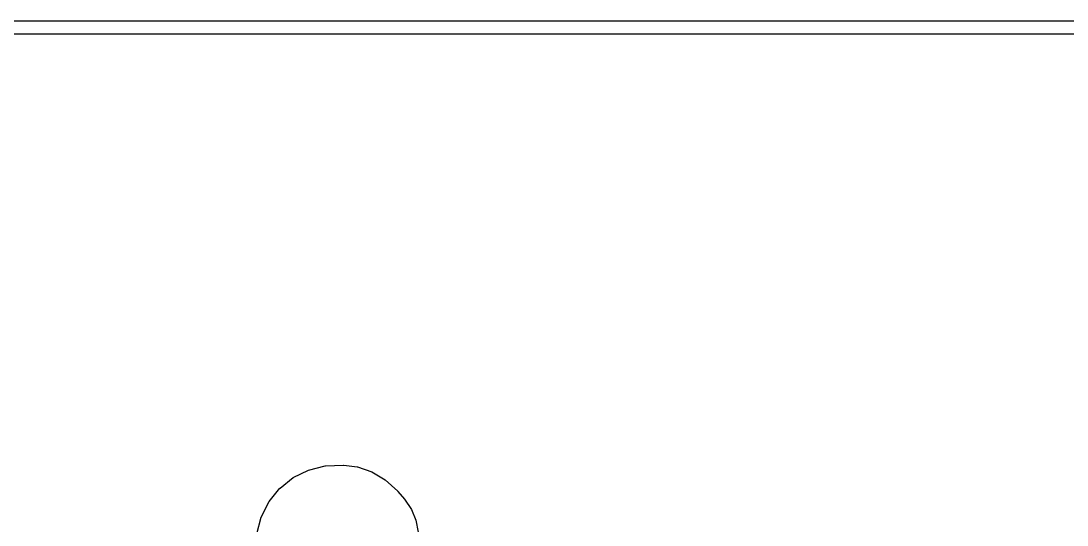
# Model space of a CAD drawing. Extents: x 92.1 to 192.1, y -135.1 to -45.9.
# Drawn here: x 168.07 to 180.07, y -51.7 to -45.92 of the extents above; entities that cross this region are included whole.
import ezdxf

# ---------------------------------------------------------------- set-up
doc = ezdxf.new("R2010")
doc.units = 0
doc.header["$MEASUREMENT"] = 0
doc.layers.add('BLACK', color=7, linetype='CONTINUOUS')

msp = doc.modelspace()

# ---------------------------------------------------------------- linework, layer by layer
at = {"layer": 'BLACK', "linetype": 'CONTINUOUS'}
for p, q in [((92.1934, -45.925), (191.801, -45.925)), ((191.725, -46.075), (92.275, -46.075)), ((171.197, -51.1568), (171.371, -51.0708)), ((171.371, -51.0707), (171.372, -51.0704)), ((171.371, -51.0708), (171.371, -51.0707)), ((171.372, -51.0704), (171.565, -51.0217)), ((171.565, -51.0217), (171.566, -51.0217)), ((171.566, -51.0216), (171.775, -51.0136)), ((171.566, -51.0217), (171.566, -51.0216)), ((171.775, -51.0136), (171.776, -51.0136)), ((171.775, -51.0136), (171.775, -51.0136)), ((171.776, -51.0136), (171.932, -51.0343)), ((171.932, -51.0343), (171.932, -51.0344)), ((171.932, -51.0344), (171.933, -51.0345)), ((171.933, -51.0345), (172.099, -51.0891)), ((172.099, -51.0891), (172.099, -51.0894)), ((172.099, -51.0894), (172.1, -51.0896)), ((172.1, -51.0896), (172.251, -51.1808)), ((171.046, -51.2775), (171.196, -51.1574)), ((171.196, -51.1572), (171.197, -51.1568)), ((171.196, -51.1574), (171.196, -51.1572)), ((172.251, -51.1808), (172.251, -51.1812)), ((172.251, -51.1812), (172.252, -51.1814)), ((172.252, -51.1814), (172.396, -51.3137)), ((170.922, -51.4291), (171.045, -51.2783)), ((171.045, -51.2779), (171.046, -51.2775)), ((171.045, -51.2783), (171.045, -51.2779)), ((172.396, -51.3137), (172.396, -51.3139)), ((172.396, -51.3139), (172.396, -51.3141)), ((172.396, -51.3141), (172.474, -51.403)), ((170.831, -51.6082), (170.922, -51.43)), ((170.922, -51.4296), (170.922, -51.4291)), ((170.922, -51.43), (170.922, -51.4296)), ((172.474, -51.403), (172.474, -51.4033)), ((172.474, -51.4033), (172.474, -51.4035)), ((172.474, -51.4035), (172.553, -51.5208)), ((172.553, -51.5208), (172.554, -51.5212)), ((172.554, -51.5212), (172.554, -51.5217)), ((172.554, -51.5217), (172.604, -51.6435)), ((170.778, -51.8027), (170.831, -51.6092)), ((170.831, -51.6087), (170.831, -51.6082)), ((170.831, -51.6092), (170.831, -51.6087)), ((172.604, -51.6435), (172.605, -51.6439)), ((172.605, -51.6439), (172.605, -51.6444)), ((172.605, -51.6444), (172.632, -51.7836))]:
    msp.add_line(p, q, dxfattribs=at)

doc.saveas('drawing.dxf')
